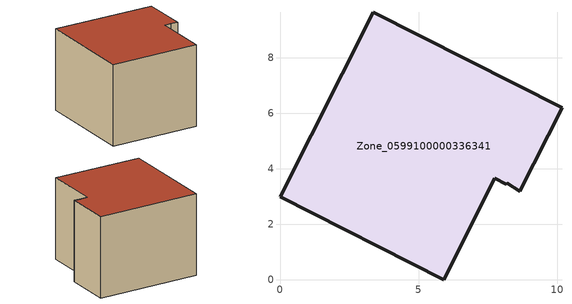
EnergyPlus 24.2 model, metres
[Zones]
Zone_0599100000336341
 floor ground (C_G): 7.75,3.65 5.9,0 0,2.99 3.37,9.64 10.17,6.2 8.65,3.19 8.19,3.48 8.15,3.44 z0
 wall outside (C_F): 3.37,9.64 0,2.99 5.9,0 7.75,3.65 8.15,3.44 8.19,3.48 8.65,3.19 10.17,6.2 3.37,9.64 z0:5.97
 roof outside (C_R): 8.15,3.44 8.19,3.48 8.65,3.19 10.17,6.2 3.37,9.64 0,2.99 5.9,0 7.75,3.65 z5.97
[BUILDING]
Pand.0599100000336341: North Axis=0; Terrain=City; Loads Convergence Tolerance Value=0.04; Temperature Convergence Tolerance Value=0.4; Solar Distribution=FullExterior; Maximum Number of Warmup Days=25; Minimum Number of Warmup Days=1
[Site:Location]
Rotterdam.The.Hague.AP_ZH_NLD Design_Conditions: Latitude=51.96; Longitude=4.45; Time Zone=1; Elevation=-4.5
[SITE:GROUNDTEMPERATURE:BUILDINGSURFACE]
18, 18, 18, 18, 18, 18, 18, 18, 18, 18, 18, 18
[MATERIAL] Thermal Absorptance=0.9; Solar Absorptance=0.7; Visible Absorptance=0.7
Name | Roughness | Thickness | Conductivity | Density | Specific Heat
G.TC.1975-1991 | MediumSmooth | 0.15 | 0.288461 | 540 | 1210
F.TC.1975-1991 | Rough | 0.3 | 0.230769 | 1920 | 840
R.TC.1975-1991 | MediumRough | 0.2 | 0.153846 | 1500 | 1000
[CONSTRUCTION]
C_G: G.TC.1975-1991
C_F: F.TC.1975-1991
C_R: R.TC.1975-1991
[ZONE]
Zone_0599100000336341: Type=1; Multiplier=1; Ceiling Height=Autocalculate; Volume=Autocalculate; Floor Area=autocalculate; Part of Total Floor Area=Yes
[ZONEINFILTRATION:DESIGNFLOWRATE]
Infil_Zone_0599100000336341: Zone or ZoneList or Space or SpaceList=Zone_0599100000336341; Schedule=AlwaysOn; Design Flow Rate Calculation Method=Flow/Area; Flow Rate per Floor Area=0.003; Constant Term Coefficient=1; Temperature Term Coefficient=0; Velocity Term Coefficient=0; Velocity Squared Term Coefficient=0
[HVACTEMPLATE:ZONE:IDEALLOADSAIRSYSTEM]
Zone_0599100000336341: Maximum Heating Supply Air Temperature=50; Minimum Cooling Supply Air Temperature=13; Maximum Heating Supply Air Humidity Ratio=0.0156; Minimum Cooling Supply Air Humidity Ratio=0.0077; Heating Limit=NoLimit; Cooling Limit=NoLimit; Dehumidification Control Type=ConstantSensibleHeatRatio; Cooling Sensible Heat Ratio=0.7; Dehumidification Setpoint=60; Humidification Control Type=None; Humidification Setpoint=30; Outdoor Air Method=None; Outdoor Air Flow Rate per Person=0.00944; Outdoor Air Flow Rate per Zone Floor Area=0; Outdoor Air Flow Rate per Zone=0; Demand Controlled Ventilation Type=None; Outdoor Air Economizer Type=NoEconomizer; Heat Recovery Type=None; Sensible Heat Recovery Effectiveness=0.7; Latent Heat Recovery Effectiveness=0.65
[ZONECONTROL:THERMOSTAT]
ThermostatControl_Zone_0599100000336341: Zone or ZoneList=Zone_0599100000336341; Control Type Schedule=DualSetpointControlType; Control 1=Thermostat_Zone_0599100000336341; Temperature Difference Between Cutout And Setpoint=0
[THERMOSTATSETPOINT:DUALSETPOINT]
Thermostat_Zone_0599100000336341: Heating Setpoint Temperature Schedule=HeatingSetpoint_Zone_0599100000336341; Cooling Setpoint Temperature Schedule=CoolingSetpoint_Zone_0599100000336341
[SCHEDULE:COMPACT]
HeatingSetpoint_Zone_0599100000336341: Through: 12/31, For: AllDays, Until: 24:00, 21
CoolingSetpoint_Zone_0599100000336341: Through: 12/31, For: AllDays, Until: 24:00, 24
DualSetpointControlType: Through: 12/31, For: AllDays, Until: 24:00, 4
AlwaysOn: Through: 12/31, For: AllDays, Until: 24:00, 1
